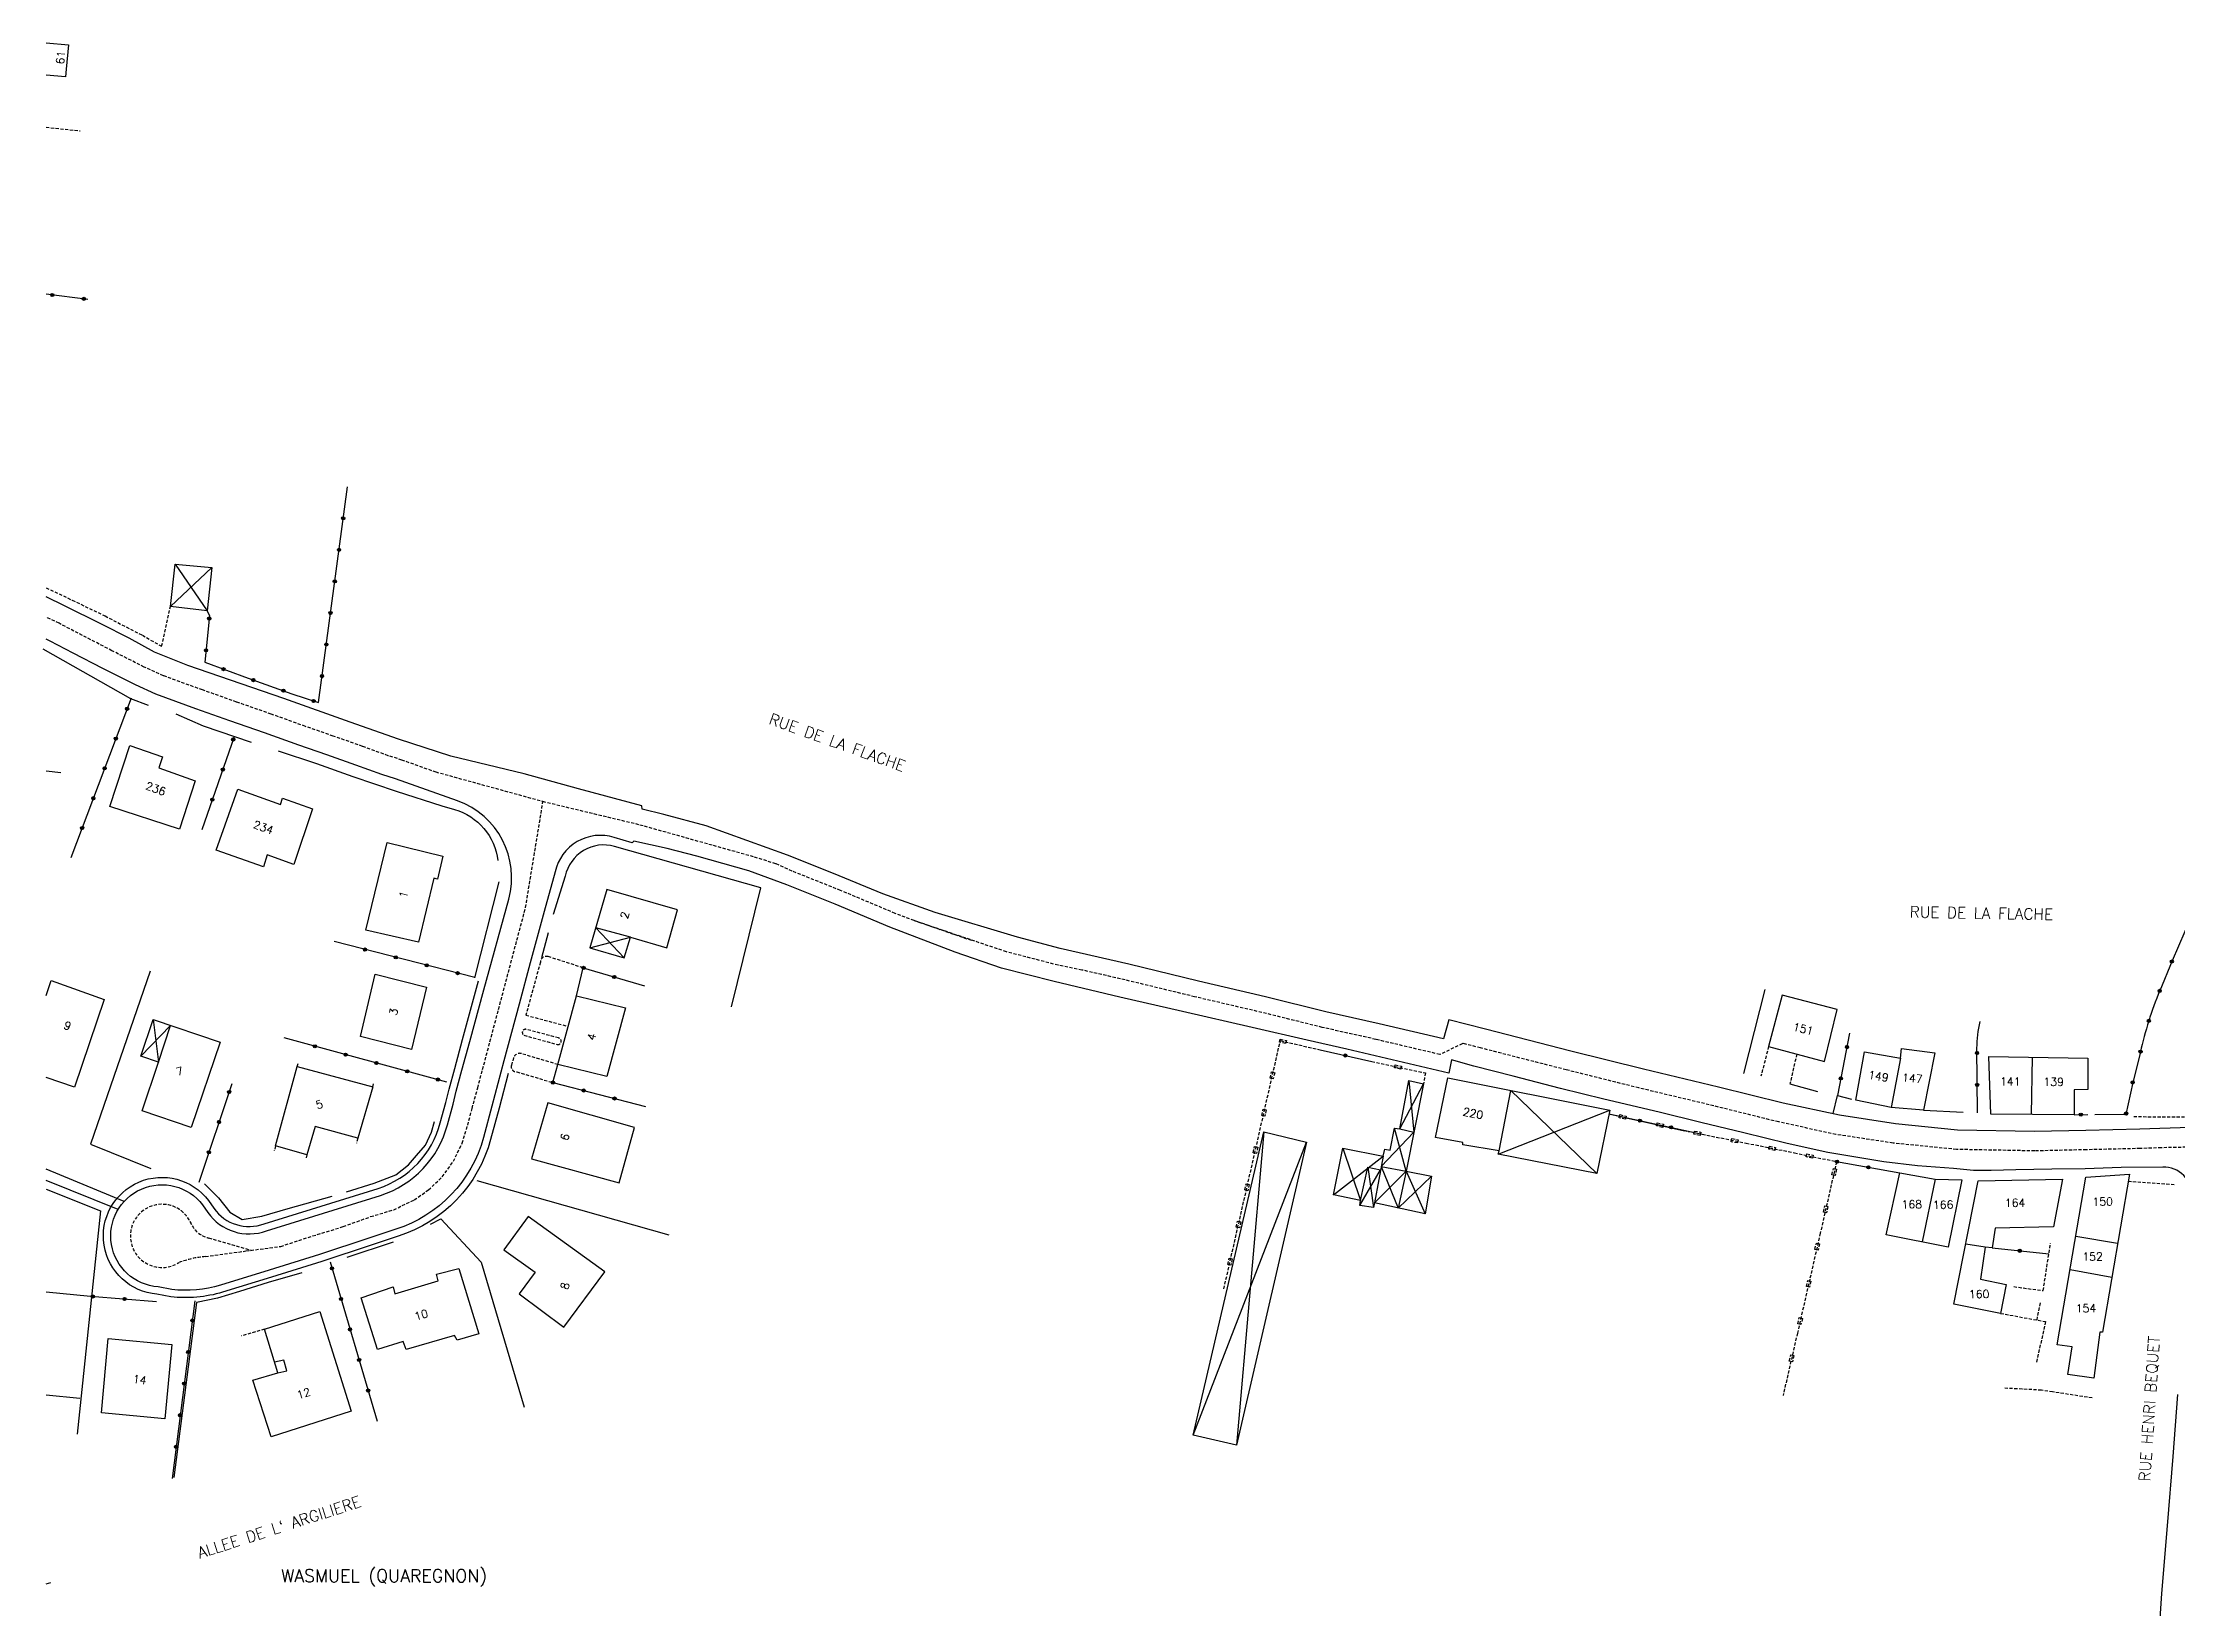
# Model space of a CAD drawing. Header units: millimetres. Extents: x 112998 to 114000, y 125000 to 126000.
# Drawn here: x 112999.5 to 113334.6, y 125258.4 to 125504.2 of the extents above; entities that cross this region are included whole.
import ezdxf
from ezdxf.enums import TextEntityAlignment as Align

# ---------------------------------------------------------------- set-up
doc = ezdxf.new("R2010")
doc.units = ezdxf.units.MM
doc.linetypes.add('DASHED', pattern=[0.75, 0.5, -0.25])
for name, color, linetype in [('W0001', 6, 'DASHED'), ('W0008', 7, 'CONTINUOUS'), ('W0100', 7, 'CONTINUOUS'), ('W0112', 1, 'DASHED'), ('W0310', 3, 'CONTINUOUS'), ('W0322', 7, 'CONTINUOUS'), ('W0980', 7, 'CONTINUOUS'), ('W0989', 7, 'CONTINUOUS'), ('W0991', 7, 'CONTINUOUS')]:
    doc.layers.add(name, color=color, linetype=linetype)
doc.styles.get("Standard").update_dxf_attribs({"font": 'romans.shx', "width": 0.85})

# ---------------------------------------------------------------- blocks, each defined once
blk = doc.blocks.new('OH02')
at = {"layer": 'W0112', "color": 0}
for p, q in [((-0.5, 0.25), (0.5, 0.25)), ((-0.5, -0.25), (-0.5, 0.25)), ((0.5, 0.25), (0.5, -0.25)), ((0.5, -0.25), (-0.5, -0.25))]:
    blk.add_line(p, q, dxfattribs=at)
blk = doc.blocks.new('OH01')
at = {"layer": 'W0322', "color": 0}
for radius in [0.25, 0.15]:
    blk.add_circle((0, 0), radius, dxfattribs=at)

msp = doc.modelspace()

# ---------------------------------------------------------------- linework, layer by layer
at = {"layer": 'W0001'}
for points in [[(113351.68, 125331.14), (113332.07, 125330.69), (113328.74, 125330.58), (113320.29, 125330.38), (113312.18, 125330.2), (113299.9, 125330.43), (113289.94, 125331.43), (113280.98, 125332.79), (113271.99, 125334.74), (113261.8, 125337.27), (113250.05, 125340.08), (113238.63, 125342.93), (113225.19, 125346.36), (113222.34, 125347.09), (113222.32, 125347), (113218.8, 125345.34), (113208.73, 125347.71), (113200.33, 125349.59), (113190.85, 125351.94), (113180.31, 125354.4), (113169.38, 125357.05), (113162.6, 125358.6), (113158.88, 125359.35), (113150.76, 125361.45), (113136.26, 125366.35), (113133.29, 125367.49), (113124.73, 125371.09), (113117.12, 125374.12), (113114.56, 125375.28), (113111.04, 125376.37), (113093.06, 125381.41), (113078.3, 125384.95), (113061.26, 125389.64), (113055.87, 125391.55), (113053.72, 125392.25), (113049.68, 125393.71), (113045.09, 125395.33), (113040.7, 125396.85), (113035.35, 125398.77), (113029.9, 125400.67), (113024.57, 125402.56), (113018.43, 125404.79), (113015.39, 125406.16), (113010.34, 125408.73), (113005.7, 125411.13), (113002.04, 125413.03), (113000, 125414.01)], [(113145.33, 125363.21), (113136.26, 125366.35)], [(113025.52, 125316.53), (113032.24, 125314.6)]]:
    msp.add_lwpolyline(points, dxfattribs=at)
msp.add_lwpolyline([(113022.81, 125318.66, 2.790656), (113020.85, 125312.67, -0.067377), (113025.02, 125313.61), (113031.38, 125314.49), (113036.84, 125315.21), (113041.86, 125316.85), (113046.65, 125318.32), (113050.95, 125319.88), (113054.57, 125320.96), (113057.79, 125322.52), (113060.04, 125324.08), (113062.19, 125326.13), (113063.94, 125328.57), (113065.31, 125331.41), (113066.19, 125334.24), (113066.88, 125336.88), (113067.76, 125340.1), (113075.27, 125368.39), (113078, 125385.03)], format="xyb", dxfattribs=at)
msp.add_arc((113026.52, 125320.59), 4.19, 200.804, 256.1353, dxfattribs=at)
at = {"layer": 'W0008'}
for points in [[(113336.61, 125333.85), (113328.67, 125333.63), (113320.22, 125333.43), (113312.17, 125333.24), (113300.09, 125333.47), (113290.32, 125334.45), (113281.53, 125335.79), (113272.68, 125337.71), (113262.52, 125340.23), (113250.77, 125343.04), (113239.38, 125345.88), (113225.95, 125349.31), (113220.2, 125350.79), (113219.38, 125347.81), (113209.3, 125350.17), (113200.91, 125352.05), (113191.44, 125354.39), (113180.91, 125356.86), (113169.96, 125359.51), (113159.21, 125361.96), (113152.52, 125363.75), (113139.58, 125367.63), (113131.38, 125370.57), (113123.61, 125373.74), (113116.37, 125376.64), (113103.6, 125381.22), (113096.99, 125383.01), (113093.57, 125383.87), (113093.52, 125384.39), (113083.59, 125387.02), (113075.06, 125389.41), (113063.52, 125392.19), (113055.3, 125394.86), (113047.71, 125397.5), (113037.3, 125401.21), (113028.94, 125404.12), (113022.26, 125406.42), (113017, 125408.5), (113013.03, 125410.7), (113008.7, 125412.92), (113002.91, 125415.79), (113000, 125417.2)], [(113331.48, 125250), (113331.52, 125251.33), (113332.16, 125260.72), (113333.03, 125271.33), (113333.9, 125282.2), (113334.67, 125291.96)]]:
    msp.add_lwpolyline(points, dxfattribs=at)
for points in [[(113336.85, 125323.02, 0.439088), (113332.29, 125327.66), (113325.74, 125327.58), (113320.08, 125327.4), (113314.88, 125327.31), (113309.22, 125327.23), (113305.34, 125327.13), (113302.57, 125327.1), (113299.43, 125327.46), (113293.8, 125327.87), (113288.5, 125328.48), (113279.72, 125329.97), (113273.31, 125331.38), (113266.51, 125333.02), (113259.77, 125334.65), (113253.24, 125336.27), (113244.54, 125338.34), (113237.76, 125340.02), (113230.3, 125341.91), (113224.13, 125343.52), (113220.61, 125344.51), (113220.2, 125342.43), (113204.18, 125346.16), (113197.96, 125347.57), (113189.32, 125349.6), (113178.4, 125352.11), (113168.55, 125354.36), (113158.25, 125356.79), (113150.01, 125358.91), (113142.72, 125361.38), (113132.43, 125365.33), (113123.85, 125368.94), (113116.29, 125371.95), (113110.32, 125374.16), (113102.18, 125376.48), (113097.49, 125377.67), (113092.27, 125378.85), (113092.01, 125378.56), (113089.19, 125379.42, 0.4362), (113079.9, 125374.03), (113078.2, 125367.79), (113075.97, 125359.71), (113074.28, 125353.26), (113071.86, 125344.36), (113070, 125337.23), (113068.66, 125332.3, -0.254666), (113054.9, 125317.9), (113050.65, 125316.51), (113042.92, 125313.95), (113035.02, 125311.5), (113027.37, 125309.11, -0.094315), (113019.74, 125308.42), (113017.57, 125308.85, -1.543059), (113024.56, 125321.73), (113025.38, 125320.53, 0.340294), (113034.6, 125317.66), (113052.5, 125323.21, 0.255868), (113063.01, 125334.32), (113063.88, 125337.54), (113064.38, 125339.59), (113065.29, 125342.85), (113066.51, 125347.4), (113068.72, 125355.51), (113072.62, 125369.71, 0.392178), (113064.61, 125385.14), (113054.86, 125388.59), (113052.7, 125389.3), (113048.64, 125390.76), (113044.07, 125392.38), (113039.66, 125393.91), (113034.31, 125395.83), (113028.86, 125397.72), (113023.51, 125399.62), (113017.25, 125401.89), (113014.04, 125403.35), (113008.92, 125405.95), (113004.27, 125408.36), (113000.64, 125410.23), (113000, 125410.54)], [(113072.54, 125342.35), (113071.12, 125336.93), (113069.79, 125331.99, -0.25461), (113055.25, 125316.8), (113051.01, 125315.41), (113043.28, 125312.85), (113035.37, 125310.39), (113027.7, 125308, -0.095148), (113019.57, 125307.27), (113017.41, 125307.7, -1.53976), (113025.51, 125322.41), (113026.34, 125321.19, 0.341103), (113034.23, 125318.76), (113052.15, 125324.32, 0.255749), (113061.89, 125334.62), (113062.76, 125337.82), (113063.26, 125339.89), (113064.17, 125343.15), (113065.39, 125347.7), (113067.89, 125356.91)]]:
    msp.add_lwpolyline(points, format="xyb", dxfattribs=at)
at = {"layer": 'W0100'}
for points in [[(113000, 125504.18), (113003.51, 125503.84), (113003.16, 125500)], [(113003.16, 125500), (113003.05, 125498.81), (113000, 125499.09)], [(113019.53, 125415.67), (113026.01, 125421.78)], [(113020.24, 125422.31), (113025.27, 125414.99)], [(113085.38, 125362.08), (113091.74, 125363.76)], [(113086.29, 125365.21), (113090.77, 125360.53)], [(113091.74, 125363.76), (113086.29, 125365.21)], [(113000, 125354.61), (113000.79, 125356.93), (113009.11, 125353.96), (113004.45, 125340.2), (113000, 125341.74)], [(113014.87, 125345.09), (113019.54, 125349.9)], [(113016.8, 125350.82), (113017.65, 125344.15)], [(113017.65, 125344.15), (113019.54, 125349.9)], [(113291.13, 125344.75), (113289.64, 125337.02)], [(113311.78, 125344.9), (113311.64, 125335.94)], [(113213.94, 125341.23), (113216.22, 125340.73), (113213.52, 125327.01), (113217.5, 125326.24), (113216.51, 125320.3), (113208.56, 125322.04), (113208.39, 125321.29), (113206.22, 125321.63), (113206.36, 125322.39), (113202.08, 125323.31), (113203.59, 125330.64), (113209.89, 125329.39), (113210.16, 125330.49), (113211.01, 125330.32), (113211.69, 125333.77), (113212.53, 125333.65), (113213.94, 125341.23)], [(113212.53, 125333.65), (113216.22, 125340.73)], [(113213.94, 125341.23), (113214.73, 125333.15)], [(113218.13, 125332.3), (113220.04, 125341.67), (113245.46, 125336.6), (113243.42, 125326.65), (113227.98, 125329.7), (113228.12, 125330.22), (113222.39, 125331.15), (113222.41, 125331.53), (113218.13, 125332.3)], [(113228.12, 125330.22), (113229.94, 125339.69)], [(113229.94, 125339.69), (113243.42, 125326.65)], [(113227.98, 125329.7), (113245.46, 125336.6)], [(113191.17, 125333.22), (113186.89, 125283.98)], [(113214.73, 125333.15), (113209.6, 125327.76)], [(113213.52, 125327.01), (113211.69, 125333.77)], [(113212.53, 125333.65), (113214.73, 125333.15)], [(113180.07, 125285.55), (113197.88, 125331.55)], [(113202.08, 125323.31), (113209.89, 125329.39)], [(113203.59, 125330.64), (113206.36, 125322.39)], [(113209.89, 125329.39), (113208.56, 125322.04)], [(113206.22, 125321.63), (113209.5, 125327.25)], [(113206.36, 125322.39), (113207.5, 125327.63), (113209.5, 125327.25)], [(113207.5, 125327.63), (113208.39, 125321.29)], [(113208.56, 125322.04), (113213.52, 125327.01)], [(113209.6, 125327.76), (113212.26, 125321.23)], [(113209.6, 125327.76), (113213.52, 125327.01), (113212.26, 125321.23)], [(113212.26, 125321.23), (113217.5, 125326.24)], [(113213.52, 125327.01), (113216.51, 125320.3)], [(113296.58, 125325.74), (113294.5, 125315.92)], [(113318.62, 125316.83), (113325.2, 125315.73)], [(113304.43, 125315.11), (113301.36, 125315.55)], [(113317.73, 125311.56), (113324.28, 125310.39)], [(113036.38, 125295.35), (113037.81, 125295.66), (113037.31, 125297.36), (113035.87, 125297.01)]]:
    msp.add_lwpolyline(points, dxfattribs=at)
for points in [[(113020.24, 125422.31), (113026.01, 125421.78), (113025.27, 125414.99), (113019.53, 125415.67)], [(113013.12, 125393.84), (113018.27, 125392.06), (113017.69, 125390.35), (113023.42, 125388.32), (113020.96, 125380.7), (113010.03, 125384.27)], [(113036.8, 125384.56), (113037.09, 125385.59), (113041.84, 125383.91), (113038.87, 125375.18), (113034.7, 125376.67), (113034.14, 125374.8), (113026.72, 125377.43), (113030.12, 125386.97)], [(113053.55, 125378.62), (113062.27, 125376.45), (113061.46, 125372.87), (113060.85, 125373.01), (113058.46, 125362.99), (113050.19, 125364.88)], [(113088.02, 125371.22), (113085.38, 125362.08), (113090.77, 125360.53), (113091.74, 125363.76), (113097.43, 125362.06), (113099.1, 125368.06)], [(113049.36, 125348.14), (113051.67, 125357.96), (113059.72, 125355.92), (113057.36, 125346.12)], [(113088.03, 125341.87), (113080.36, 125343.75), (113083.26, 125354.57), (113090.94, 125352.67)], [(113272.56, 125354.66), (113270.41, 125346.59), (113279.16, 125344.26), (113281.18, 125352.38)], [(113016.8, 125350.82), (113027.35, 125347.28), (113022.79, 125333.87), (113015.08, 125336.5), (113017.65, 125344.15), (113014.87, 125345.09)], [(113284.09, 125338.19), (113285.49, 125345.74), (113291.13, 125344.75), (113291.29, 125346.26), (113296.53, 125345.61), (113294.73, 125336.59), (113289.64, 125337.02)], [(113036.03, 125330.98), (113039.44, 125343.46), (113051.27, 125340.27), (113048.93, 125332.18), (113042.25, 125334.03), (113040.95, 125329.59)], [(113305.29, 125335.99), (113305, 125345.02), (113320.5, 125344.75), (113320.55, 125339.86), (113318.36, 125339.8), (113318.38, 125335.89)], [(113078.77, 125337.73), (113076.22, 125328.97), (113089.98, 125325.21), (113092.39, 125333.89)], [(113180.07, 125285.55), (113191.17, 125333.22), (113197.88, 125331.55), (113186.89, 125283.98)], [(113290.99, 125326.74), (113296.58, 125325.74), (113300.74, 125325.68), (113298.61, 125315.1), (113288.85, 125317.04)], [(113320.19, 125326.09), (113327.05, 125326.56), (113322.81, 125301.77), (113322.39, 125301.73), (113321.48, 125294.53), (113317.4, 125295.08), (113318.04, 125299.44), (113315.73, 125299.76)], [(113303.32, 125325.52), (113316.54, 125325.75), (113315.13, 125318.29), (113305.98, 125318.06), (113305.51, 125314.98), (113304.43, 125315.11), (113303.66, 125310.07), (113307.71, 125309.25), (113306.83, 125304.7), (113299.5, 125306.12)], [(113075.68, 125319.88), (113071.87, 125314.69), (113076.79, 125311.17), (113074.25, 125307.76), (113081.28, 125302.52), (113087.7, 125311.22)], [(113052.01, 125299.02), (113049.46, 125307.15), (113054.47, 125308.84), (113054.47, 125308.84), (113054.75, 125307.76), (113061.55, 125309.82), (113061.31, 125310.84), (113064.82, 125311.75), (113067.96, 125301.46), (113064.52, 125300.47), (113064.14, 125301.24), (113056.54, 125299), (113056.05, 125300.28)], [(113034.29, 125302.21), (113042.95, 125305), (113047.91, 125289.33), (113035.34, 125285.29), (113032.45, 125294.23), (113036.38, 125295.35)], [(113009.76, 125300.77), (113019.76, 125299.79), (113018.64, 125288.12), (113008.71, 125289.08)]]:
    msp.add_lwpolyline(points, close=True, dxfattribs=at)
at = {"layer": 'W0112'}
for points in [[(113000, 125490.9), (113005.37, 125490.35)], [(113000, 125418.62), (113004.1, 125416.66), (113009.25, 125414.18), (113015.11, 125411.15), (113018.14, 125409.42), (113019.53, 125415.67)], [(113184.89, 125308.53), (113193.76, 125347.51), (113200.01, 125346.07)], [(113270.41, 125346.59), (113269.21, 125341.93)], [(113039.44, 125343.46), (113039.62, 125344.13)], [(113208.12, 125344.24), (113216.54, 125342.46)], [(113274.83, 125345.41), (113273.75, 125340.71)], [(113051.27, 125340.27), (113051.43, 125340.86)], [(113216.54, 125342.46), (113216.22, 125340.73)], [(113245.34, 125336.01), (113257.79, 125333.27), (113266.89, 125331.43), (113274.47, 125329.9), (113281.08, 125328.52), (113278.52, 125317.28), (113276.87, 125310.06), (113274.93, 125301.6), (113272.68, 125291.79)], [(113327.72, 125335.59), (113335.75, 125335.53)], [(113036.03, 125330.98), (113035.82, 125330.22)], [(113040.95, 125329.59), (113040.78, 125328.93)], [(113048.93, 125332.18), (113048.72, 125331.41)], [(113326.86, 125325.44), (113334.28, 125324.93)], [(113308.9, 125308.89), (113313.52, 125308.26), (113314.67, 125315.74)], [(113312.55, 125303.64), (113313.12, 125306.51)], [(113306.83, 125304.7), (113313.86, 125303.4), (113312.44, 125296.83)], [(113034.29, 125302.21), (113030.64, 125301.15)], [(113321.2, 125291.41), (113315, 125292.37), (113313.24, 125292.63), (113310.22, 125292.81), (113307.34, 125292.94)]]:
    msp.add_lwpolyline(points, dxfattribs=at)
for points in [[(113084.31, 125358.94), (113078.84, 125360.7, 0.503522), (113077.59, 125359.81), (113075.31, 125351.52), (113081.97, 125349.75)], [(113075.02, 125348.36), (113080.22, 125346.92, 1.039348), (113080.46, 125347.93), (113075.38, 125349.28, 0.890138), (113075.02, 125348.36, -0.472454)], [(113080.36, 125343.75), (113074.6, 125345.48, 0.412687), (113073.39, 125344.83), (113073.05, 125343.64, 0.522333), (113073.88, 125342.61), (113079.55, 125340.93)]]:
    msp.add_lwpolyline(points, format="xyb", dxfattribs=at)
at = {"layer": 'W0310'}
for points in [[(112999.47, 125409), (113013.24, 125401.24), (113016.02, 125400.18)], [(113020.35, 125398.8), (113024.64, 125396.91), (113032.19, 125394.39)], [(113000, 125389.88), (113002.3, 125389.6)], [(113071.08, 125372.45), (113067.28, 125357.37)], [(113078.83, 125364.45), (113077.77, 125360.52)], [(113273.76, 125340.72), (113278.11, 125339.53)], [(113294.73, 125336.59), (113300.95, 125336.29)], [(113047.15, 125323.77), (113051.52, 125325.15), (113054.9, 125326.43), (113056.89, 125328.03), (113058.16, 125329.46), (113059.58, 125331.11), (113060.5, 125333.13), (113061, 125334.81)], [(113000, 125324.19), (113008.53, 125320.79), (113004.88, 125285.73)], [(113024.89, 125325.04), (113027.04, 125322.84), (113028.84, 125320.6), (113030.78, 125319.42), (113033.86, 125319.97), (113037.98, 125321.16), (113044.92, 125323.12)], [(113067.61, 125325.56), (113097.76, 125317.04)], [(113060.35, 125318.68), (113061.98, 125319.55), (113068.29, 125312.73), (113075.06, 125289.97)], [(113047.25, 125313.54), (113054.55, 125315.93)], [(113040.14, 125311.06), (113034.87, 125309.52), (113030.38, 125308.11), (113026.92, 125307.06), (113023.62, 125306.38), (113020.06, 125278.93)], [(113000, 125308.08), (113006.98, 125307.37)], [(113000, 125291.93), (113005.31, 125291.37)], [(113000, 125262.25), (113000.76, 125262.46)]]:
    msp.add_lwpolyline(points, dxfattribs=at)
for points in [[(113036.44, 125393.02), (113042.44, 125391.04), (113048.15, 125388.97), (113054.94, 125386.66), (113062.12, 125384.35), (113064.09, 125383.79, -0.303367), (113070.93, 125375.78, 2.068294)], [(113107.6, 125352.81), (113112.2, 125371.52), (113089.21, 125378, 0.433132), (113081.5, 125373.34), (113079.6, 125367.31)]]:
    msp.add_lwpolyline(points, format="xyb", dxfattribs=at)
at = {"layer": 'W0322'}
for points in [[(113006.53, 125463.89), (113000, 125464.7)], [(113025.27, 125414.99), (113025.65, 125414.2), (113024.93, 125406.92), (113031.7, 125404.41), (113038.58, 125401.98), (113042.76, 125400.59), (113047.32, 125434.48)], [(113013.34, 125401.26), (113003.89, 125376.22)], [(113029.51, 125395.2), (113024.45, 125380.63)], [(113067.32, 125357.41), (113045.22, 125363.05)], [(113084.31, 125358.94), (113093.96, 125356.1)], [(113062.92, 125341.01), (113037.37, 125347.93)], [(113200.01, 125346.07), (113208.12, 125344.24)], [(113283.12, 125348.66), (113281.23, 125338.91), (113283.43, 125338.33)], [(113029.15, 125340.72), (113023.97, 125325.24)], [(113079.55, 125340.93), (113094.08, 125337.19)], [(113245.34, 125336.01), (113257.22, 125333.36)], [(113245.34, 125336.01), (113259.98, 125332.83)], [(113318.38, 125335.89), (113320.53, 125335.92)], [(113281.08, 125328.52), (113290.99, 125326.74)], [(113044.58, 125312.79), (113051.98, 125287.79)], [(113305.51, 125314.98), (113314.41, 125314.03)], [(113006.98, 125307.37), (113017.31, 125306.55)], [(113023.34, 125306.64), (113019.77, 125278.78)]]:
    msp.add_lwpolyline(points, dxfattribs=at)
for points in [[(113342.91, 125381.77), (113341.51, 125378.54), (113339.59, 125373.88), (113337.68, 125369.23), (113335.74, 125364.66), (113333.74, 125360.02), (113331.81, 125355.33, 0.042631), (113328.77, 125345.69), (113327.57, 125340.95), (113326.5, 125335.93), (113321.63, 125335.88)], [(113303.18, 125336.16), (113303.12, 125346.34, -0.061788), (113303.62, 125350.52, 0.224471)]]:
    msp.add_lwpolyline(points, format="xyb", dxfattribs=at)
at = {"layer": 'W0989'}
for points in [[(113016.36, 125358.42), (113006.96, 125331.26), (113016.45, 125327.43)], [(113083.26, 125354.57), (113084.31, 125358.94)], [(113266.53, 125342.37), (113269.88, 125355.53)], [(113079.55, 125340.93), (113080.36, 125343.75)], [(113280.52, 125336.05), (113281.23, 125338.91)], [(113012.26, 125322.27), (113000, 125327.36)], [(113011.3, 125320.99), (113000, 125325.57)]]:
    msp.add_lwpolyline(points, dxfattribs=at)

# ---------------------------------------------------------------- block references
at = {"layer": 'W0112'}
for p, rotation in [((113194.16, 125347.41), 347.0950730181573), ((113192.52, 125342.05), 77.17558047989135), ((113212.23, 125343.37), 348.0522941394088), ((113191.19, 125336.2), 77.17558047989135), ((113247.49, 125335.54), 347.5814199483166), ((113253.35, 125334.25), 347.5814199483166), ((113259.21, 125332.98), 348.5393229203967), ((113189.86, 125330.35), 77.17558047989135), ((113265.09, 125331.79), 348.5393229203967), ((113270.97, 125330.6), 348.5917033472959), ((113276.85, 125329.4), 348.2192988790574), ((113280.71, 125326.88), 257.1178836839992), ((113188.52, 125324.5), 77.17558047989135), ((113187.19, 125318.65), 77.17558047989135), ((113279.37, 125321.03), 257.1178836839992), ((113185.86, 125312.8), 77.17558047989135), ((113278.04, 125315.18), 257.1867456533993), ((113276.71, 125309.33), 257.0726571822416), ((113275.36, 125303.48), 257.0726571822416), ((113274.02, 125297.64), 257.0494119417154)]:
    msp.add_blockref('OH02', p, dxfattribs=dict(at, rotation=rotation))
at = {"layer": 'W0322'}
for p, rotation in [((113000.97, 125464.58), 172.9530524372647), ((113005.93, 125463.97), 172.9530524372647), ((113046.65, 125429.52), 82.3510388037023), ((113045.98, 125424.56), 82.3510388037023), ((113045.32, 125419.61), 82.3510388037023), ((113025.61, 125413.77), 264.3237589151134), ((113044.65, 125414.65), 82.3510388037023), ((113043.99, 125409.7), 82.3510388037023), ((113025.11, 125408.79), 264.3237589151134), ((113027.85, 125405.83), 339.6206960274377), ((113032.54, 125404.11), 340.58864262707), ((113043.32, 125404.74), 82.3510388037023), ((113012.72, 125399.61), 249.3172719350931), ((113037.26, 125402.45), 340.58864262707), ((113042, 125400.84), 341.6086508929648), ((113010.95, 125394.93), 249.3172719350931), ((113029.38, 125394.8), 250.8480775585727), ((113009.19, 125390.25), 249.3172719350931), ((113027.74, 125390.07), 250.8480775585727), ((113007.42, 125385.57), 249.3172719350931), ((113026.09, 125385.35), 250.8480775585727), ((113005.65, 125380.9), 249.3172719350931), ((113050.06, 125361.81), 165.6918228960604), ((113054.91, 125360.58), 165.6918228960604), ((113059.75, 125359.34), 165.6918228960604), ((113333.71, 125359.94), 247.6472217948253), ((113064.6, 125358.1), 165.6918228960604), ((113084.37, 125358.93), 343.6065036821911), ((113089.17, 125357.51), 343.6065036821911), ((113331.8, 125355.32), 247.6537148441884), ((113330.1, 125350.62), 252.4820096979406), ((113042.19, 125346.62), 164.8628905415463), ((113282.71, 125346.5), 259.0275378048524), ((113328.8, 125345.79), 257.3103045516928), ((113047.02, 125345.32), 164.8628905415463), ((113051.85, 125344.01), 164.8628905415463), ((113056.67, 125342.7), 164.8628905415463), ((113203.96, 125345.18), 347.2706579534448), ((113303.13, 125345.56), 90.30279525957222), ((113028.73, 125339.46), 251.5294296955192), ((113061.5, 125341.4), 164.8628905415463), ((113079.55, 125340.93), 345.5456315676241), ((113084.4, 125339.68), 345.5456315676241), ((113281.75, 125341.59), 259.0275378048524), ((113303.15, 125340.56), 90.30279525957222), ((113327.57, 125340.95), 258.0211998322964), ((113089.24, 125338.43), 345.5456315676241), ((113319.43, 125335.9), 0.8022689289712828), ((113326.53, 125336.06), 258.0211998322964), ((113027.14, 125334.72), 251.5294296955192), ((113250.21, 125334.95), 347.7241321320933), ((113255.1, 125333.89), 347.7241321320933), ((113025.56, 125329.98), 251.5294296955192), ((113281.15, 125328.5), 349.8241274683846), ((113286.07, 125327.62), 349.8241274683846), ((113309.84, 125314.52), 353.9608600244596), ((113044.88, 125311.76), 286.4918878658758), ((113007.34, 125307.34), 355.4711966013443), ((113012.33, 125306.94), 355.4711966013443), ((113046.3, 125306.96), 286.4918878658758), ((113022.95, 125303.58), 262.692023235703), ((113047.72, 125302.17), 286.4918878658758), ((113022.31, 125298.62), 262.692023235703), ((113049.14, 125297.38), 286.4918878658758), ((113021.67, 125293.66), 262.692023235703), ((113050.56, 125292.58), 286.4918878658758), ((113021.04, 125288.7), 262.692023235703), ((113020.4, 125283.74), 262.692023235703)]:
    msp.add_blockref('OH01', p, dxfattribs=dict(at, rotation=rotation))

# ---------------------------------------------------------------- texts
at = {"layer": 'W0980'}
msp.add_text('WASMUEL (QUAREGNON)', height=2, dxfattribs=at).set_placement((113053.05, 125263.36), align=Align.MIDDLE)
at = {"layer": 'W0989'}
for s, rotation, p in [('RUE DE LA FLACHE', 340.2706, (113124.2, 125394.33)), ('RUE DE LA FLACHE', 358.9744, (113303.82, 125367.53)), ('RUE HENRI BEQUET', 86.1449, (113330.26, 125289.72)), ('ALLEE DE L` ARGILIERE', 17.8334, (113036.61, 125271.14))]:
    msp.add_text(s, height=1.75, rotation=rotation, dxfattribs=at).set_placement(p, align=Align.MIDDLE)
at = {"layer": 'W0991'}
msp.add_text('61', height=1.25, rotation=84.5403, dxfattribs=at).set_placement((113002.8, 125500.73))
for s, rotation, p in [('236', 340.2443, (113017.21, 125387.07)), ('234', 340.2443, (113034.11, 125381)), ('1', 74.8989, (113056.12, 125370.47)), ('2', 74.8989, (113090.84, 125367.22)), ('9', 337.4427, (113003.36, 125349.84)), ('3', 74.8989, (113054.56, 125352.05)), ('151', 346.3818, (113275.84, 125349.36)), ('4', 74.8989, (113085.68, 125348.11)), ('7', 16.4325, (113020.95, 125342.72)), ('149', 350.3709, (113287.66, 125341.92)), ('147', 355.1567, (113292.99, 125341.61)), ('141', 359.5361, (113308.34, 125341.1)), ('139', 359.5361, (113315.16, 125341.04)), ('5', 16.4325, (113042.9, 125337.51)), ('220', 348.7325, (113224.02, 125336.1)), ('6', 74.8989, (113081.44, 125332.39)), ('164', 0.7901, (113309.1, 125322.05)), ('150', 0.7901, (113322.86, 125322.24)), ('168', 0.7901, (113292.89, 125321.82)), ('166', 0.7901, (113297.82, 125321.75)), ('152', 0.7901, (113321.27, 125313.62)), ('8', 74.8989, (113081.46, 125309)), ('160', 0.7901, (113303.46, 125307.73)), ('154', 0.7901, (113320.23, 125305.5)), ('10', 16.4325, (113058.89, 125304.46)), ('14', 351.7357, (113014.7, 125294.29)), ('12', 16.4325, (113040.43, 125292.14))]:
    msp.add_text(s, height=1.25, rotation=rotation, dxfattribs=at).set_placement(p, align=Align.MIDDLE)

doc.saveas('drawing.dxf')
